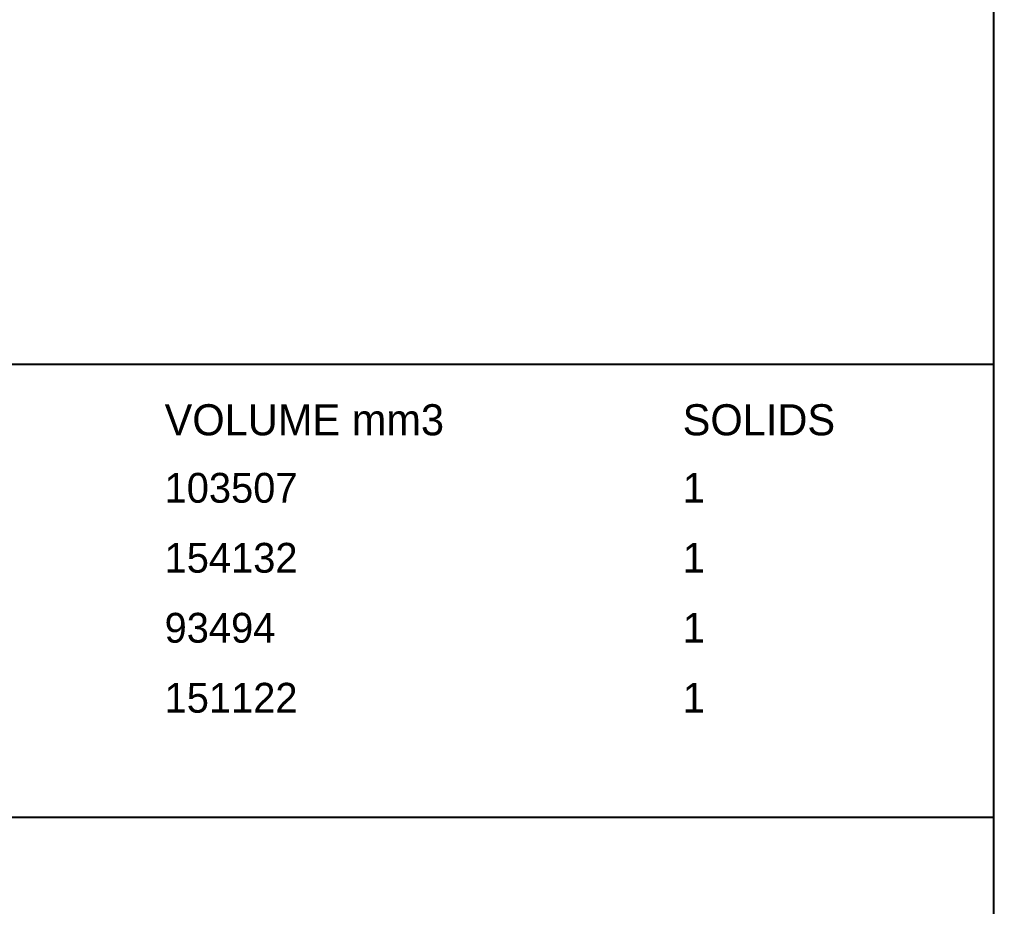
# Model space of a CAD drawing. Extents: x 8 to 586, y 8 to 412.
# Drawn here: x 510.8 to 586, y 210.1 to 278.6 of the extents above; entities that cross this region are included whole.
import ezdxf

# ---------------------------------------------------------------- set-up
doc = ezdxf.new("R2010")
doc.units = 0
doc.layers.add('FRAME', color=250, linetype='CONTINUOUS')
doc.layers.add('TEXT', color=7, linetype='CONTINUOUS')

msp = doc.modelspace()

# ---------------------------------------------------------------- linework, layer by layer
at = {"layer": 'FRAME'}
for p, q in [((586, 412), (586, 8)), ((382, 252), (586, 252)), ((586, 252), (586, 217)), ((586, 217), (382, 217))]:
    msp.add_line(p, q, dxfattribs=at)

# ---------------------------------------------------------------- texts
at = {"layer": 'TEXT'}
for s, height, p in [('VOLUME mm3', 2.4, (522, 246.5)), ('SOLIDS', 2.4, (562, 246.5)), ('103507', 2.3, (522, 241.3)), ('1', 2.3, (562, 241.3)), ('154132', 2.3, (522, 235.9)), ('1', 2.3, (562, 235.9)), ('93494', 2.3, (522, 230.5)), ('1', 2.3, (562, 230.5)), ('151122', 2.3, (522, 225.1)), ('1', 2.3, (562, 225.1))]:
    msp.add_text(s, height=height, dxfattribs=at).set_placement(p)

doc.saveas('drawing.dxf')
